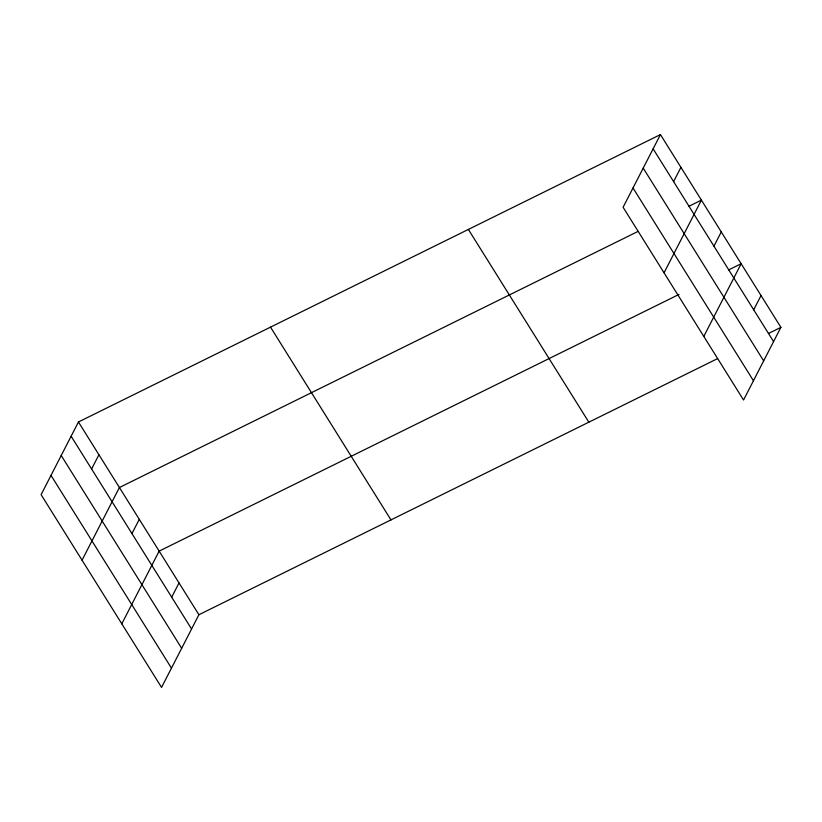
<?xml version="1.0" encoding="UTF-8"?>
<svg xmlns="http://www.w3.org/2000/svg" width="822" height="822" viewBox="0 0 822 822"><rect width="100%" height="100%" fill="white"/><g stroke="black" fill="none" stroke-linecap="round" stroke-linejoin="round"><path stroke-width="1.23" d="M660.446 134.582L623.097 207.257L743.55 400.016L780.9 327.341L660.446 134.582L78.45 421.984L41.1 494.659L161.554 687.418L198.903 614.743L717.637 358.587M91.602 469.013L98.928 454.751M82.056 560.193L119.406 487.518L638.139 231.362M131.952 533.581L139.278 519.329M121.8 623.806L159.149 551.13L679.013 294.42M171.695 597.193L179.021 582.942M673.598 181.611L680.924 167.349M664.053 272.791L701.402 200.116L688.98 206.26M713.948 246.179L721.274 231.927M703.796 336.404L741.156 263.728L728.724 269.873M753.702 309.791L761.028 295.54M768.478 333.485L780.9 327.341M653.12 148.833L773.574 341.603M643.215 168.109L763.669 360.879M633.012 187.981L753.455 380.74M468.386 229.42L588.84 422.189M270.51 327.135L390.964 519.905M78.45 421.984L198.903 614.743M71.124 436.235L191.577 629.005M61.218 455.511L181.662 648.281M51.005 475.373L171.459 668.142"/></g></svg>
